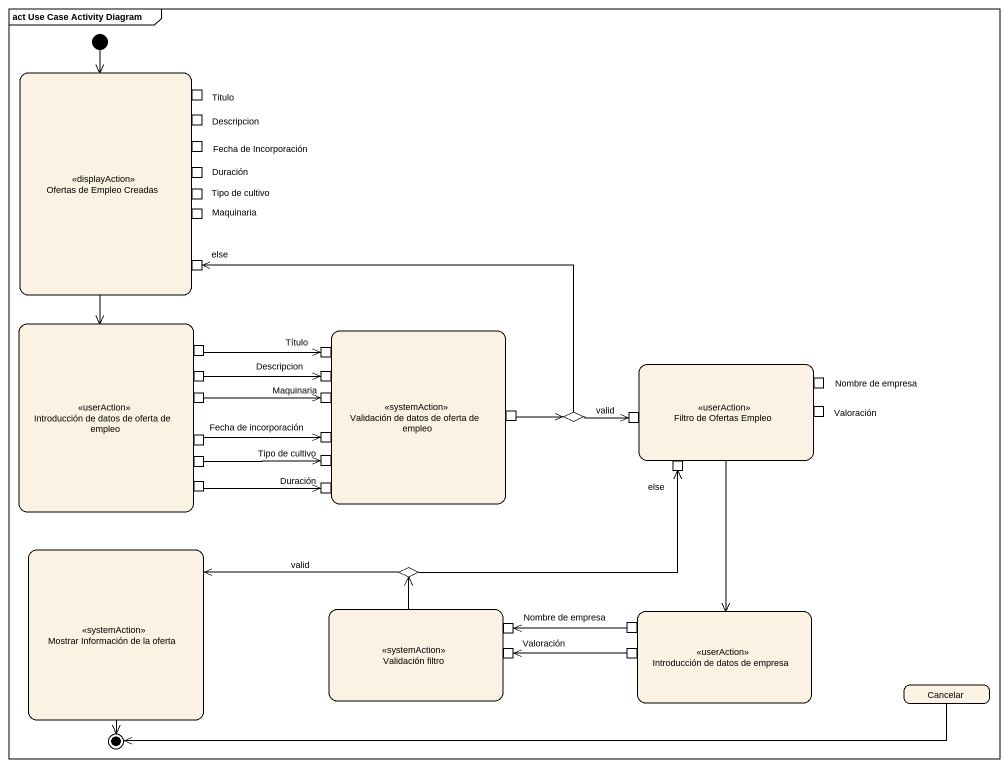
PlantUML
@startuml
mainframe act Use Case Activity Diagram
hide empty description
state "Ofertas de Empleo Creadas" as Ofertas_de_Empleo_Creadas <<displayAction>> {
  state Titulo <<inputPin>>
  state Descripcion <<inputPin>>
  state "Fecha de Incorporación" as Fecha_de_Incorporación <<inputPin>>
  state Duración <<inputPin>>
  state "Tipo de cultivo" as Tipo_de_cultivo <<inputPin>>
  state Maquinaria <<inputPin>>
  state "else" as else_ <<inputPin>>
}
state "Introducción de datos de oferta de empleo" as Introducción_de_datos_de <<userAction>> {
  state pin1 <<outputPin>>
  state pin2 <<outputPin>>
  state pin3 <<outputPin>>
  state pin6 <<outputPin>>
  state pin7 <<outputPin>>
  state pin8 <<outputPin>>
}
state "Validación de datos de oferta de empleo" as Validación_de_datos_de <<systemAction>> {
  state Título <<inputPin>>
  state "Descripcion" as Descripcion_2 <<inputPin>>
  state "Maquinaria" as Maquinaria_2 <<inputPin>>
  state pin4 <<outputPin>>
  state "Fecha de incorporación" as Fecha_de_incorporación <<inputPin>>
  state "Tipo de cultivo" as Tipo_de_cultivo_2 <<inputPin>>
  state "Duración" as Duración_2 <<inputPin>>
}
state "Filtro de Ofertas Empleo" as Filtro_de_Ofertas_Empleo <<userAction>> {
  state "Nombre de empresa" as Nombre_de_empresa <<inputPin>>
  state pin5 <<inputPin>>
  state Valoración <<inputPin>>
  state "else" as else__2 <<inputPin>>
}
state choice1 <<choice>>
state "Mostrar Información de la oferta" as Mostrar_Información_de_la <<systemAction>>
state choice2 <<choice>>
state "Validación filtro" as Validación_filtro <<systemAction>> {
  state "Nombre de empresa" as Nombre_de_empresa_2 <<inputPin>>
  state "Valoración" as Valoración_2 <<inputPin>>
}
state "Introducción de datos de empresa" as Introducción_de_datos_de_2 <<userAction>> {
  state pin9 <<outputPin>>
  state pin10 <<outputPin>>
}
state Cancelar
[*] --> Ofertas_de_Empleo_Creadas
Ofertas_de_Empleo_Creadas --> Introducción_de_datos_de
pin1 -right-> Título
pin2 -right-> Descripcion_2
Filtro_de_Ofertas_Empleo --> Introducción_de_datos_de_2
pin3 -right-> Maquinaria_2
pin4 -right-> choice1
choice1 -left-> else_
choice1 -right-> pin5 : valid
pin6 -right-> Fecha_de_incorporación
pin7 -right-> Tipo_de_cultivo_2
pin8 -right-> Duración_2
choice2 -right-> else__2
choice2 -left-> Mostrar_Información_de_la : valid
Validación_filtro -up-> choice2
pin9 -left-> Nombre_de_empresa_2
pin10 -left-> Valoración_2
Mostrar_Información_de_la --> [*]
Cancelar -left-> [*]
@enduml
